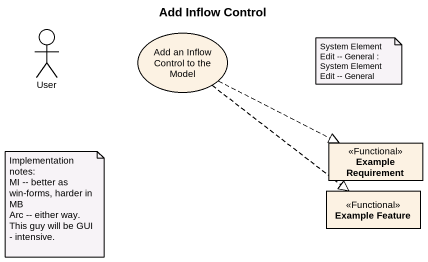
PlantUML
@startuml
title Add Inflow Control
allowmixing
hide circle
hide empty members
actor User
usecase "Add an Inflow Control to the Model" as Add_an_Inflow_Control_to
class "Example Requirement" as Example_Requirement <<Functional>>
class "Example Feature" as Example_Feature <<Functional>>
Add_an_Inflow_Control_to .right.|> Example_Requirement
Add_an_Inflow_Control_to ..|> Example_Feature
note as N1
  System Element Edit ~-- General : System Element Edit ~-- General
end note
note as N2
  Implementation notes:
  MI -- better as win-forms, harder in MB
  Arc -- either way.
  This guy will be GUI - intensive.
end note
@enduml
